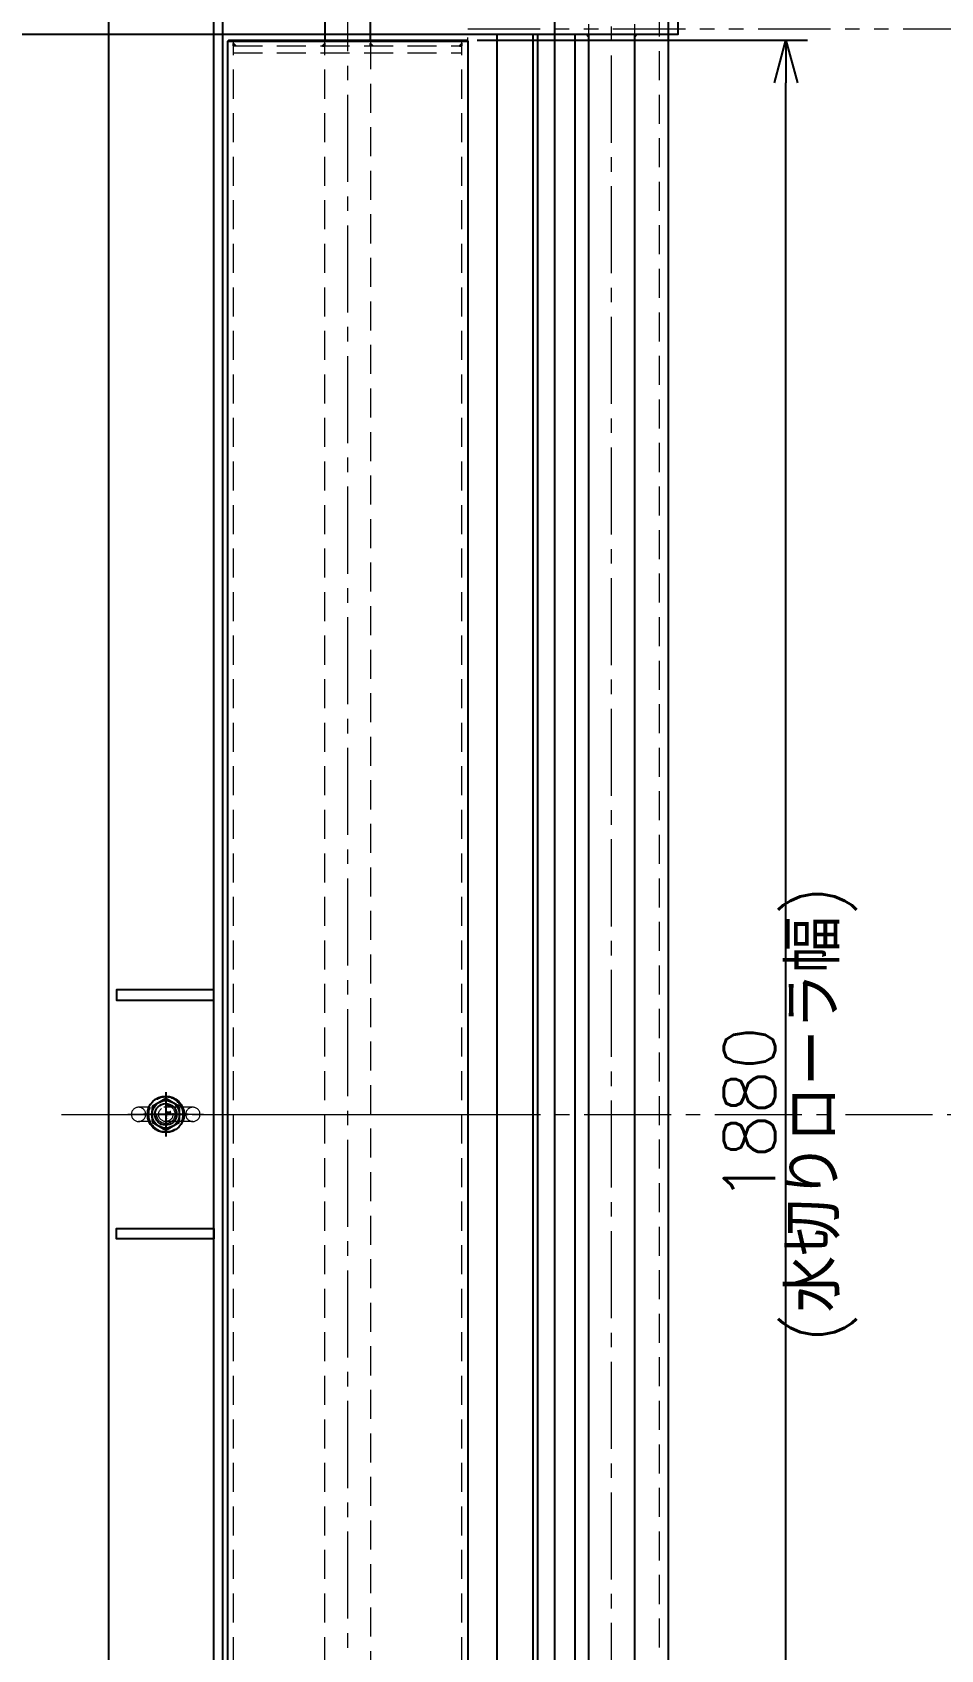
# Model space of a CAD drawing. Header units: millimetres. Extents: x -8731 to 85711, y -14522 to 31379.
# Drawn here: x 5074 to 5869, y 17749 to 19164 of the extents above; entities that cross this region are included whole.
import ezdxf
from ezdxf import colors
from ezdxf.entities.mleader import LeaderData, LeaderLine
from ezdxf.enums import TextEntityAlignment as Align
from ezdxf.math import Vec2, Vec3

# ---------------------------------------------------------------- set-up
doc = ezdxf.new("R2010")
doc.units = ezdxf.units.MM
doc.header["$LTSCALE"] = 4
doc.header["$PDMODE"] = 99
doc.header["$PDSIZE"] = 1
for name, pattern in [('CENTER2', [28.575, 19.05, -3.175, 3.175, -3.175]), ('HIDDEN', [9.525, 6.35, -3.175]), ('PHANTOM2', [31.75, 15.875, -3.175, 3.175, -3.175, 3.175, -3.175])]:
    doc.linetypes.add(name, pattern=pattern)
for name, color, linetype, lineweight in [('04_HIDDEN', 2, 'HIDDEN', 13), ('05_CENTER', 4, 'CENTER2', 13), ('06_PHANTOM', 2, 'PHANTOM2', 13), ('08_DIM', 3, 'Continuous', 13)]:
    doc.layers.add(name, color=color, linetype=linetype, lineweight=lineweight)
doc.layers.add('10_DRAFT', color=8, linetype='Continuous', lineweight=0, plot=False)
doc.styles.add('KANJI0', font='txt.shx', dxfattribs={"width": 0.9, "height": 30, "bigfont": 'bigfont'})
doc.styles.add('KSS_TXT', font='txt.shx', dxfattribs={"bigfont": 'extfont2.shx'})
doc.styles.get("Standard").update_dxf_attribs({"font": 'txt.shx', "bigfont": 'extfont2.shx'})
doc.dimstyles.new('KSS_DIM', dxfattribs={"dimscale": 3, "dimtxt": 3, "dimasz": 2.5, "dimexe": 1.25, "dimexo": 0.625, "dimtad": 1, "dimdsep": 46, "dimtxsty": 'KSS_TXT', "dimblk": 'OPEN30', "dimcen": 0, "dimazin": 2, "dimtfac": 0.75, "dimtmove": 0, "dimatfit": 3, "dimldrblk": 'OPEN30', "dimfxl": 1, "dimtolj": 1, "dimarcsym": 0})

# ---------------------------------------------------------------- blocks, each defined once
blk = doc.blocks.new('AM_BALLOON1')
at = {"transparency": 16777216}
blk.add_circle((0, 0), 5, dxfattribs=at)
blk.add_attdef('B_NUMBER', text='', height=3, dxfattribs=at).set_placement((0, 0), align=Align.MIDDLE_CENTER)
blk = doc.blocks.new('_OPEN')
at = {"color": 0, "linetype": 'ByBlock'}
for p, q in [((-1, 0.167), (0, 0)), ((0, 0), (-1, -0.167)), ((0, 0), (-1, 0))]:
    blk.add_line(p, q, dxfattribs=at)
blk = doc.blocks.new('_Open30')
at = {"color": 0, "linetype": 'ByBlock', "lineweight": -2}
for p, q in [((-1, 0.268), (0, 0)), ((0, 0), (-1, -0.268)), ((0, 0), (-1, 0))]:
    blk.add_line(p, q, dxfattribs=at)
blk = doc.blocks.new('*D4233')
at = {"layer": '08_DIM', "color": 0, "lineweight": -2, "transparency": 16777216}
for p, q in [((4676, 19255), (4676, 19341.2)), ((5131.2, 19217.5), (4657.2, 19217.5)), ((4772.7, 19212.5), (4657.2, 19212.5)), ((4676, 19212.5), (4676, 19217.5)), ((4676, 19175), (4676, 19137.5))]:
    blk.add_line(p, q, dxfattribs=at)
at = {"layer": 'Defpoints', "color": 0, "transparency": 16777216}
for p in [(4676, 19217.5), (4782.1, 19212.5), (5140.6, 19217.5)]:
    blk.add_point(p, dxfattribs=at)
at = {"layer": '08_DIM', "color": 0, "lineweight": -2, "transparency": 16777216, "xscale": 37.5, "yscale": 37.5, "zscale": 37.5}
for p, rotation in [((4676, 19217.5), 270), ((4676, 19212.5), 90)]:
    blk.add_blockref('_Open30', p, dxfattribs=dict(at, rotation=rotation))
at = {"layer": '08_DIM', "color": 0, "transparency": 16777216, "insert": (4644.1, 19316.9), "char_height": 45, "attachment_point": 5, "rotation": 90, "style": 'KSS_TXT'}
blk.add_mtext('\\A1;5', dxfattribs=at)
blk = doc.blocks.new('A$C092B7092_1_1_1')
at = {"color": 0}
blk.add_line((82, -1000), (82, 1000), dxfattribs=at)
for points in [[(90, 1000), (-10, 1000), (-10, -1000), (90, -1000)], [(480, 1000), (380, 1000), (380, -1000), (480, -1000)], [(82, 109), (-3, 109), (-3, 100), (82, 100)], [(82, -109), (-3, -109), (-3, -100), (82, -100)]]:
    blk.add_lwpolyline(points, close=True, dxfattribs=at)
blk.add_circle((40, 0), 9.5, dxfattribs=at)
at = {"layer": '04_HIDDEN'}
blk.add_line((472, -1000), (472, 1000), dxfattribs=at)
at = {"layer": '05_CENTER'}
for p, q in [((40, -14.8), (40, 14.8)), ((-51.1, 0), (2727.2, 0)), ((54.8, 0), (25.2, 0))]:
    blk.add_line(p, q, dxfattribs=at)
blk = doc.blocks.new('*D4279')
at = {"layer": '08_DIM', "color": 0, "lineweight": -2, "transparency": 16777216}
for p, q in [((5463.2, 19157.5), (5752, 19157.5)), ((5733.2, 17315), (5733.2, 19120)), ((5463.2, 17277.5), (5752, 17277.5))]:
    blk.add_line(p, q, dxfattribs=at)
at = {"layer": 'Defpoints', "color": 0, "transparency": 16777216}
for p in [(5453.8, 19157.5), (5733.2, 19157.5), (5453.8, 17277.5)]:
    blk.add_point(p, dxfattribs=at)
at = {"layer": '08_DIM', "color": 0, "lineweight": -2, "transparency": 16777216, "xscale": 37.5, "yscale": 37.5, "zscale": 37.5}
for p, rotation in [((5733.2, 19157.5), 90), ((5733.2, 17277.5), 270)]:
    blk.add_blockref('_Open30', p, dxfattribs=dict(at, rotation=rotation))
at = {"layer": '08_DIM', "color": 0, "transparency": 16777216, "char_height": 45, "attachment_point": 5, "rotation": 90, "style": 'KSS_TXT'}
for s, insert in [('\\A1;(水切りローラ幅)', (5765.1, 18217.5)), ('\\A1;1880', (5701.3, 18217.5))]:
    blk.add_mtext(s, dxfattribs=dict(at, insert=insert))
blk = doc.blocks.new('A$C28E42BC9_1_1')
at = {"color": 0}
for p, q in [((23.7, 6.2), (-23.8, 6.2)), ((23.7, -6.3), (-23.8, -6.3))]:
    blk.add_line(p, q, dxfattribs=at)
for centre, radius, start, end in [((0, 0), 15, 23.5782, 156.4218), ((-23.8, 0), 6.25, 90, 270), ((23.7, 0), 6.25, 270, 90), ((0, 0), 15, 203.5782, 336.4218)]:
    blk.add_arc(centre, radius, start, end, dxfattribs=at)
at = {"layer": '04_HIDDEN', "color": 0}
for radius in [8, 6.25]:
    blk.add_circle((0, 0), radius, dxfattribs=at)
for centre, radius, start, end in [((-23.8, 0), 6.25, 270, 90), ((0, 0), 15, 156.4218, 203.5782), ((0, 0), 15, 336.4218, 23.5782), ((23.7, 0), 6.25, 90, 270)]:
    blk.add_arc(centre, radius, start, end, dxfattribs=at)
at = {"layer": '05_CENTER', "color": 0}
for p, q in [((0, 17.5), (0, -17.5)), ((33.1, 0), (-33.1, 0))]:
    blk.add_line(p, q, dxfattribs=at)
at = {"layer": '10_DRAFT'}
for p, q in [((0, 6.2), (0, -6.3)), ((0, -5), (0, 5)), ((0, -4), (0, 4))]:
    blk.add_line(p, q, dxfattribs=at)
at = {"layer": '10_DRAFT', "style": 'KSS_TXT'}
blk.add_text('M16', height=1.5, dxfattribs=at).set_placement((0.5, 0.9))
blk = doc.blocks.new('M16Bv_1_1_1')
at = {"color": 0, "linetype": 'CENTER2'}
for p, q in [((0, 19.5), (0, -19.5)), ((-19.5, 0), (19.5, 0))]:
    blk.add_line(p, q, dxfattribs=at)
at = {"color": 0}
for p, q in [((-6.9, 12), (-13.9, 0)), ((6.9, 12), (-6.9, 12)), ((13.9, 0), (6.9, 12)), ((-13.9, 0), (-6.9, -12)), ((-6.9, -12), (6.9, -12)), ((6.9, -12), (13.9, 0))]:
    blk.add_line(p, q, dxfattribs=at)
for radius in [16, 12]:
    blk.add_circle((0, 0), radius, dxfattribs=at)
at = {"layer": '10_DRAFT', "style": 'KANJI0', "width": 0.82}
blk.add_text('Ｍ１６', height=1.71, dxfattribs=at).set_placement((0.4, 0.2))
blk = doc.blocks.new('A$C67F20274_1_1_1')
h = blk.add_hatch(color=3)
h.dxf.hatch_style = 1
h.paths.add_polyline_path([(0, -2), (0, 0), (-2, 0)])
at = {"color": 3}
blk.add_lwpolyline([(0, 0), (-2, 0), (-2, 0), (0, -2)], close=True, dxfattribs=at)
blk = doc.blocks.new('A$C71EB648A_1_1')
at = {"color": 0}
for p, q in [((-945, 68.5), (945, 68.5)), ((-945, 64.5), (945, 64.5)), ((945, 20), (-945, 20)), ((945, -20), (-945, -20))]:
    blk.add_line(p, q, dxfattribs=at)
blk.add_lwpolyline([(995, -20), (995, -53), (990, -58), (945, -58), (945, 803.5), (990, 803.5), (995, 798.5), (995, 20)], dxfattribs=at)
blk.add_lwpolyline([(-945, 31.7), (945, 31.7), (945, 100.3), (-945, 100.3)], close=True, dxfattribs=at)
at = {"layer": '04_HIDDEN'}
for p, q in [((954, 20), (945, 20)), ((954, -20), (945, -20))]:
    blk.add_line(p, q, dxfattribs=at)
at = {"layer": '05_CENTER'}
blk.add_line((-1092.8, 0), (1092.8, 0), dxfattribs=at)
at = {"layer": '10_DRAFT'}
blk.add_line((0, 20), (0, -20), dxfattribs=at)
at = {"xscale": -1, "rotation": 180}
blk.add_blockref('A$C67F20274_1_1_1', (945, 20), dxfattribs=at)
blk.add_blockref('A$C67F20274_1_1_1', (945, -20))
blk = doc.blocks.new('A$C11311CD3_1_1_1')
at = {"color": 0}
blk.add_line((939, 105), (939, -105), dxfattribs=at)
blk.add_lwpolyline([(-939, 105), (939, 105), (940, 104), (940, -104), (939, -105), (-939, -105), (-940, -104), (-940, 104)], close=True, dxfattribs=at)
blk.add_lwpolyline([(940, -20), (957, -20), (958, -19), (958, 19), (957, 20), (940, 20)], dxfattribs=at)
at = {"layer": '04_HIDDEN'}
for p, q in [((-940, 100), (940, 100)), ((929, 100), (929, -99.9)), ((935, 100), (935, -99.9)), ((-940, -99.9), (940, -99.9))]:
    blk.add_line(p, q, dxfattribs=at)
for points in [[(-940, 20), (940, 20)], [(940, -20), (-940, -20)]]:
    blk.add_lwpolyline(points, dxfattribs=at)
at = {"layer": '05_CENTER'}
blk.add_line((-1012.8, 0), (1012.8, 0), dxfattribs=at)
at = {"layer": '10_DRAFT'}
blk.add_line((0, 105), (0, -105), dxfattribs=at)
at = {"xscale": -1}
for p in [(935, 100), (935, -20)]:
    blk.add_blockref('A$C67F20274_1_1_1', p, dxfattribs=at)
at = {"rotation": 180}
for p in [(935, 20), (935, -99.9)]:
    blk.add_blockref('A$C67F20274_1_1_1', p, dxfattribs=at)
blk = doc.blocks.new('A$C634646EC_1_1')
for name, p in [('A$C71EB648A_1_1', (1050, 68.5)), ('A$C11311CD3_1_1_1', (1050, 299.3))]:
    blk.add_blockref(name, p)

msp = doc.modelspace()

# ---------------------------------------------------------------- linework, layer by layer
at = {"layer": '06_PHANTOM', "color": 6}
msp.add_lwpolyline([(5454.82127, 19167.47541), (7764.1226, 19167.47541), (7764.1226, 17267.47541), (5454.82127, 17267.47541)], close=True, dxfattribs=at)

# ---------------------------------------------------------------- block references
for name, p, rotation in [('A$C634646EC_1_1', (5649.1226, 17167.47541), 90), ('M16Bv_1_1_1', (5190.6226, 18217.47541), 270)]:
    msp.add_blockref(name, p, dxfattribs=dict(rotation=rotation))
msp.add_blockref('A$C092B7092_1_1_1', (5150.6226, 18217.47541))
at = {"layer": '04_HIDDEN', "color": 4}
msp.add_blockref('A$C28E42BC9_1_1', (5190.6226, 18217.47541), dxfattribs=at)

# ---------------------------------------------------------------- dimensions: what is measured, and where the dimension line sits
at = {"layer": '08_DIM'}
dim = msp.add_linear_dim(base=(4675.99842, 19217.47541), p1=(4782.08558, 19212.47541), p2=(5140.6226, 19217.47541), angle=90, dimstyle='KSS_DIM', override={"dimscale": 15}, dxfattribs=at)
dim.commit()
dim.dimension.update_dxf_attribs({"geometry": '*D4233', "text_midpoint": (4644.12342, 19316.85041)})
at = {"layer": '08_DIM', "color": 1}
dim = msp.add_linear_dim(base=(5733.2047, 19157.47541), p1=(5453.82127, 17277.47541), p2=(5453.82127, 19157.47541), angle=90, dimstyle='KSS_DIM', override={"dimscale": 15, "dimpost": '\\X(水切りローラ幅)'}, dxfattribs=at)
dim.commit()
dim.dimension.update_dxf_attribs({"geometry": '*D4279', "text_midpoint": (5733.2047, 18217.47541), "dimtype": 160})

# ---------------------------------------------------------------- leaders
at = {"layer": '08_DIM'}
ml = msp.add_multileader_block('Standard', dxfattribs=at)
ml.set_content('AM_BALLOON1', color=256, scale=15)
ml.set_attribute('B_NUMBER', 'AU', width=0)
ml.set_leader_properties(color=256, linetype='ByLayer', lineweight=-1)
ml.set_arrow_properties(name='OPEN')
ml.build(insert=Vec2(0, 0))
ml.multileader.update_dxf_attribs({"leader_type": 0, "has_dogleg": 0, "text_right_attachment_type": 6, "dogleg_length": 0, "arrow_head_size": 30, "scale": 15, "block_connection_type": 1})
ctx = ml.context
ctx.base_point, ctx.scale, ctx.char_height, ctx.arrow_head_size, ctx.landing_gap_size, ctx.plane_origin = Vec3(5844.83769, 21132.80583), 15, 60, 30, 30, Vec3(5844.83769, 21132.80583)
ctx.right_attachment, ctx.attachment_type = 6, 1
notes = []
notes.append((ctx, [(0, (0, 0, 0), (0, 0), (1, 0), 1, [])]))
ctx.block.insert = Vec3(5844.83769, 21132.80583)
for ctx, leaders in notes:
    for number, flags, end, landing, length, lines in leaders:
        leader = LeaderData()
        leader.index, (leader.has_last_leader_line, leader.has_dogleg_vector, leader.attachment_direction) = number, flags
        leader.last_leader_point, leader.dogleg_vector, leader.dogleg_length = Vec3(end), Vec3(landing), length
        for number, points, colour, breaks in lines:
            line = LeaderLine()
            line.index, line.vertices, line.color, line.breaks = number, Vec3.list(points), colors.encode_raw_color(colour), breaks
            leader.lines.append(line)
        ctx.leaders.append(leader)

doc.saveas('drawing.dxf')
